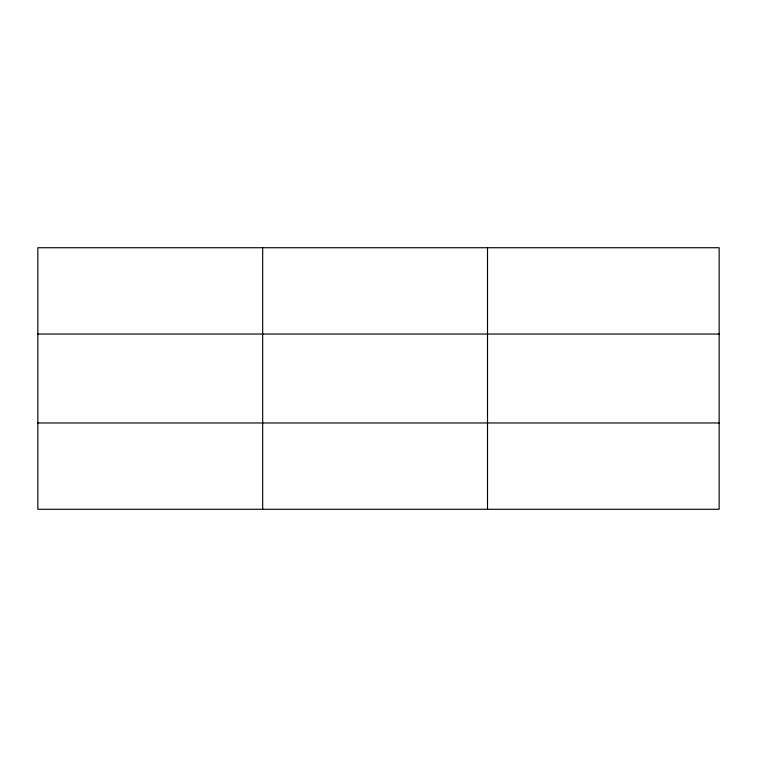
<?xml version="1.0" encoding="UTF-8"?>
<svg xmlns="http://www.w3.org/2000/svg" width="757" height="757" viewBox="0 0 757 757"><rect width="100%" height="100%" fill="white"/><g stroke="black" fill="none" stroke-linecap="round" stroke-linejoin="round"><path stroke-width="1.14" d="M262.679 509.272L262.679 247.728M487.508 509.272L487.508 247.728M719.15 422.964L719.15 509.272L37.85 509.272L37.85 247.728L719.15 247.728L719.15 422.964L37.85 422.964M37.85 334.036L719.15 334.036"/></g></svg>
